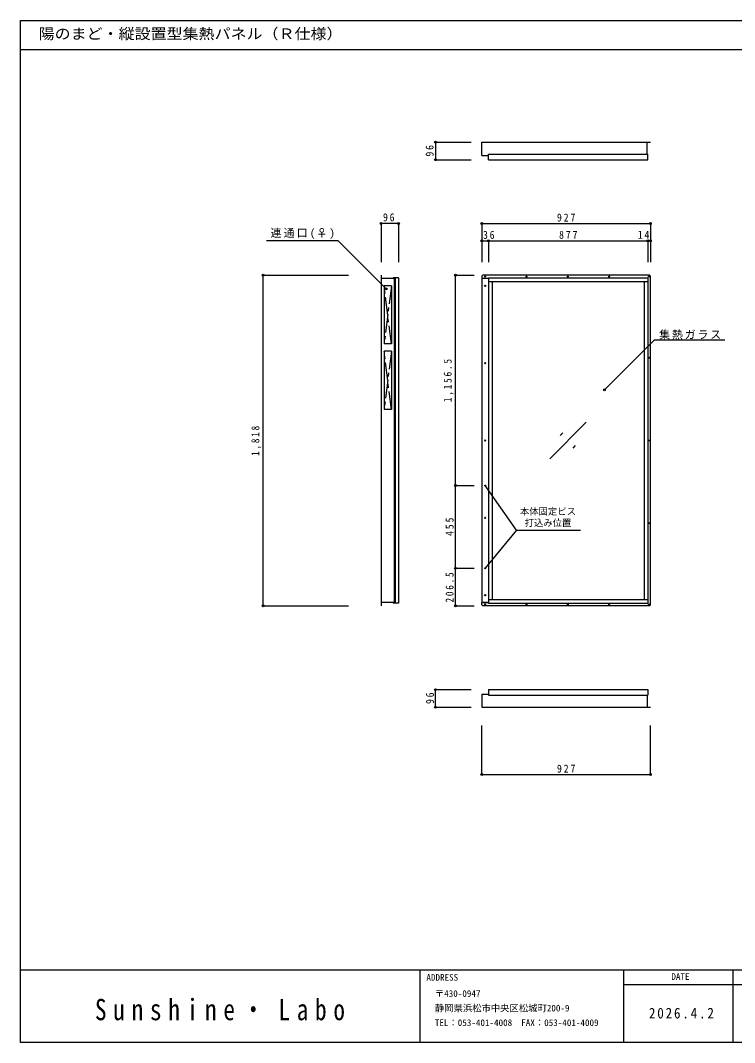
# Model space of a CAD drawing. Units: millimetres at full size, sheet at 1:20. Extents: x -8224 to 8256, y -8309 to 9191.
# Drawn here: x -8224 to -4295, y -8309 to -2689 of the extents above; entities that cross this region are included whole.
import ezdxf
from ezdxf.enums import TextEntityAlignment as Align

# ---------------------------------------------------------------- set-up
doc = ezdxf.new("R2010")
doc.units = ezdxf.units.MM
doc.header["$LTSCALE"] = 20
doc.header["$PDMODE"] = 32
doc.header["$PDSIZE"] = 10
doc.linetypes.add('CHAIN1', pattern=[8, 5, -1, 1, -1])
doc.layers.add('0-0', color=4, linetype='Continuous')
doc.styles.add('ＭＳ ゴシック', font='')
doc.styles.add('ＭＳ 明朝', font='')
doc.styles.get('ＭＳ ゴシック').set_extended_font_data('MS Gothic')
doc.styles.get('ＭＳ 明朝').set_extended_font_data('MS Mincho')

msp = doc.modelspace()

# ---------------------------------------------------------------- linework, layer by layer
at = {"layer": '0-0', "color": 5}
for p, q in [((-8224.26, -2848.94), (-144.26, -2848.94)), ((-8224.26, -7908.94), (-144.26, -7908.94)), ((-144.26, -8308.94), (-8224.26, -8308.94))]:
    msp.add_line(p, q, dxfattribs=at)
at = {"layer": '0-0'}
for p, q in [((-5940.8, -3357.91), (-5940.8, -3454.91)), ((-5940.8, -3357.91), (-5744.61, -3357.91)), ((-5940.8, -3454.91), (-5744.61, -3454.91)), ((-6143.53, -3805.35), (-6240.53, -3805.35)), ((-6240.53, -3805.35), (-6240.53, -4017.41)), ((-6143.53, -3805.35), (-6143.53, -4017.41)), ((-5685.53, -3805.35), (-5685.53, -4017.41)), ((-5685.53, -3805.35), (-4758.53, -3805.35)), ((-5685.53, -3805.35), (-5685.53, -4017.41)), ((-4758.53, -3805.35), (-4758.53, -4017.41)), ((-5685.53, -3900.33), (-5649.53, -3900.33)), ((-5685.53, -3900.33), (-5685.53, -4017.41)), ((-5649.53, -3900.33), (-5649.53, -4017.41)), ((-5649.53, -3900.33), (-4772.53, -3900.33)), ((-5649.53, -3900.33), (-5649.53, -4017.41)), ((-4772.53, -3900.33), (-4772.53, -4017.41)), ((-4772.53, -3900.33), (-4758.53, -3900.33)), ((-4758.53, -3900.33), (-4758.53, -4017.41)), ((-6888.75, -5907.63), (-6888.75, -4089.63)), ((-6888.75, -4089.63), (-6418.85, -4089.63)), ((-5830.52, -5246.13), (-5830.52, -4089.63)), ((-5830.52, -4089.63), (-5727.94, -4089.63)), ((-5680.53, -4089.63), (-5685.53, -4094.63)), ((-5685.53, -4094.63), (-5685.53, -4107.63)), ((-4763.53, -4089.63), (-5680.53, -4089.63)), ((-4763.53, -4089.63), (-4758.53, -4094.63)), ((-4758.53, -5902.63), (-4758.53, -4094.63)), ((-5312.53, -5098.63), (-5112.53, -4898.63)), ((-5254.96, -4970.35), (-5240.81, -4956.21)), ((-5184.24, -5041.06), (-5170.1, -5026.92)), ((-5830.52, -5701.13), (-5830.52, -5246.13)), ((-5830.52, -5246.13), (-5727.94, -5246.13)), ((-5494.74, -5492.28), (-5667.53, -5246.13)), ((-5494.74, -5492.28), (-5667.53, -5701.13)), ((-5494.74, -5492.28), (-5143.9, -5492.28)), ((-5830.52, -5907.63), (-5830.52, -5701.13)), ((-5830.52, -5701.13), (-5727.94, -5701.13)), ((-5685.53, -5902.63), (-5685.53, -5889.63)), ((-6888.75, -5907.63), (-6418.85, -5907.63)), ((-5830.52, -5907.63), (-5727.94, -5907.63)), ((-5685.53, -5902.63), (-5680.53, -5907.63)), ((-4763.53, -5907.63), (-5680.53, -5907.63)), ((-4763.53, -5907.63), (-4758.53, -5902.63)), ((-5940.8, -6368.55), (-5744.61, -6368.55)), ((-5940.8, -6465.55), (-5940.8, -6368.55)), ((-5940.8, -6465.55), (-5744.61, -6465.55)), ((-5685.53, -6835.25), (-5685.53, -6565.52)), ((-5685.53, -6835.25), (-5685.53, -6565.52)), ((-4758.53, -6835.25), (-4758.53, -6565.52)), ((-5685.53, -6835.25), (-4758.53, -6835.25))]:
    msp.add_line(p, q, dxfattribs=at)
at = {"layer": '0-0', "color": 7}
for p, q in [((-5685.53, -3358.41), (-4758.53, -3358.41)), ((-5685.53, -3358.91), (-4758.53, -3358.91)), ((-4776.53, -3424.91), (-4776.53, -3358.91)), ((-4758.53, -3358.91), (-4758.53, -3357.91)), ((-4772.53, -3454.91), (-4772.53, -3424.91)), ((-5685.53, -3430.91), (-5649.53, -3430.91)), ((-5649.53, -3454.91), (-4772.53, -3454.91)), ((-6240.53, -4089.63), (-6240.53, -5907.63)), ((-6239.53, -4089.63), (-6240.53, -4089.63)), ((-6240.03, -4089.63), (-6240.03, -5907.63)), ((-6239.53, -4089.63), (-6239.53, -4107.63)), ((-6168.03, -4108.13), (-6240.03, -4108.13)), ((-6163.53, -4107.63), (-6239.53, -4107.63)), ((-6143.53, -4103.63), (-6173.53, -4103.63)), ((-6173.53, -4103.63), (-6173.53, -4105.63)), ((-6163.53, -4105.63), (-6173.53, -4105.63)), ((-6168.03, -4108.13), (-6168.03, -5889.13)), ((-6167.53, -4107.63), (-6167.53, -5889.63)), ((-6163.53, -4105.63), (-6163.53, -5891.63)), ((-6143.53, -4103.63), (-6143.53, -5893.63)), ((-5685.53, -4107.63), (-5685.53, -5889.63)), ((-5649.53, -4107.63), (-5685.53, -4107.63)), ((-5649.53, -4103.63), (-5649.53, -5893.63)), ((-5649.53, -4103.63), (-4772.53, -4103.63)), ((-5649.53, -4123.63), (-4772.53, -4123.63)), ((-5629.53, -4123.63), (-5629.53, -5873.63)), ((-4792.53, -4123.63), (-4792.53, -5873.63)), ((-4772.53, -4103.63), (-4772.53, -5893.63)), ((-6168.03, -5889.13), (-6240.03, -5889.13)), ((-6143.53, -5893.63), (-6173.53, -5893.63)), ((-5649.53, -5873.63), (-4772.53, -5873.63)), ((-5649.53, -5893.63), (-4772.53, -5893.63)), ((-6239.53, -5907.63), (-6240.53, -5907.63)), ((-5685.53, -6392.55), (-5685.53, -6465.55)), ((-5685.53, -6392.55), (-5649.53, -6392.55)), ((-5649.53, -6368.55), (-4772.53, -6368.55)), ((-4776.53, -6398.55), (-4776.53, -6464.55)), ((-4772.53, -6368.55), (-4772.53, -6398.55)), ((-5685.53, -6464.55), (-4758.53, -6464.55)), ((-5685.53, -6465.05), (-4758.53, -6465.05)), ((-5685.53, -6465.55), (-4758.53, -6465.55)), ((-4758.53, -6464.55), (-4758.53, -6465.55))]:
    msp.add_line(p, q, dxfattribs=at)
at = {"layer": '0-0', "linetype": 'CHAIN1'}
for p, q in [((-6183.53, -4147.63), (-6223.53, -4467.63)), ((-6183.53, -4467.63), (-6223.53, -4147.63)), ((-6183.53, -4507.63), (-6223.53, -4827.63)), ((-6183.53, -4827.63), (-6223.53, -4507.63))]:
    msp.add_line(p, q, dxfattribs=at)
at = {"layer": '0-0', "color": 2}
for p, q in [((-6024.26, -8308.94), (-6024.26, -7908.94)), ((-4904.26, -8308.94), (-4904.26, -7908.94)), ((-4304.26, -7908.94), (-4304.26, -8308.94)), ((-4904.26, -7988.94), (-4044.26, -7988.94))]:
    msp.add_line(p, q, dxfattribs=at)
at = {"layer": '0-0', "color": 5}
msp.add_lwpolyline([(-8224.26, -8308.94), (-8224.26, -2688.94), (-144.26, -2688.94)], dxfattribs=at)
at = {"layer": '0-0', "color": 7}
for points in [[(-5685.53, -3430.91), (-5685.53, -3357.91), (-4758.53, -3357.91)], [(-5649.53, -3454.91), (-5649.53, -3424.91), (-4772.53, -3424.91)], [(-6183.53, -4147.63), (-6223.53, -4147.63), (-6223.53, -4467.63)], [(-6183.53, -4147.63), (-6183.53, -4467.63), (-6223.53, -4467.63)], [(-6183.53, -4507.63), (-6223.53, -4507.63), (-6223.53, -4827.63)], [(-6183.53, -4507.63), (-6183.53, -4827.63), (-6223.53, -4827.63)], [(-6163.53, -5889.63), (-6239.53, -5889.63), (-6239.53, -5907.63)], [(-6163.53, -5891.63), (-6173.53, -5891.63), (-6173.53, -5893.63)], [(-5649.53, -6368.55), (-5649.53, -6398.55), (-4772.53, -6398.55)]]:
    msp.add_lwpolyline(points, dxfattribs=at)
at = {"layer": '0-0'}
for points in [[(-6211.33, -4165.36), (-6476.01, -3900.68), (-6869.7, -3900.68)], [(-5010.38, -4719.74), (-4736.48, -4445.84), (-4349.4, -4445.84)]]:
    msp.add_lwpolyline(points, dxfattribs=at)
at = {"layer": '0-0', "color": 7}
msp.add_lwpolyline([(-5679.01, -5889.63), (-5649.53, -5889.63), (-5685.53, -5889.63)], close=True, dxfattribs=at)
at = {"layer": '0-0'}
for centre in [(-5667.53, -4097.63), (-5440.03, -4097.63), (-5212.53, -4097.63), (-4985.03, -4097.63), (-4766.53, -4097.63), (-4766.53, -4543.63), (-4766.53, -4998.63), (-4766.53, -5453.63), (-5667.53, -5899.63), (-5440.03, -5899.63), (-5212.53, -5899.63), (-4985.03, -5899.63), (-4766.53, -5899.63)]:
    msp.add_circle(centre, 2.5, dxfattribs=at)
at = {"layer": '0-0', "color": 7}
for centre in [(-5667.53, -4148.63), (-5667.53, -4573.63), (-5667.53, -4998.63), (-5667.53, -5423.63), (-5667.53, -5848.63)]:
    msp.add_circle(centre, 3.5, dxfattribs=at)
at = {"layer": '0-0', "color": 6}
for centre in [(-5667.53, -5246.13), (-5667.53, -5701.13)]:
    msp.add_circle(centre, 2.5, dxfattribs=at)
at = {"layer": '0-0', "color": 5}
for p in [(-5940.8, -3357.91), (-5940.8, -3454.91), (-6240.53, -3805.35), (-6143.53, -3805.35), (-5685.53, -3805.35), (-4758.53, -3805.35), (-5685.53, -3900.33), (-5649.53, -3900.33), (-4772.53, -3900.33), (-4758.53, -3900.33), (-6888.75, -4089.63), (-5830.52, -4089.63), (-6211.33, -4165.36), (-5010.38, -4719.74), (-5830.52, -5246.13), (-5830.52, -5701.13), (-6888.75, -5907.63), (-5830.52, -5907.63), (-5940.8, -6368.55), (-5940.8, -6465.55), (-5685.53, -6835.25), (-4758.53, -6835.25)]:
    msp.add_point(p, dxfattribs=at)

# ---------------------------------------------------------------- texts
at = {"layer": '0-0', "color": 7, "style": 'ＭＳ ゴシック', "width": 1.1}
msp.add_text('陽のまど・縦設置型集熱パネル（Ｒ仕様）', height=58.65, dxfattribs=at).set_placement((-8124.26, -2808.94), align=Align.BOTTOM_LEFT)
at = {"layer": '0-0', "style": 'ＭＳ ゴシック'}
for s, p in [('本体固定ビス', (-5476.18, -5418.14)), ('打込み位置', (-5450.14, -5480.64)), ('ADDRESS', (-5990.71, -7979.96)), ('DATE', (-4642.92, -7975.19)), ('〒430-0947', (-5944.26, -8068.94)), ('静岡県浜松市中央区松城町200-9', (-5944.26, -8148.94)), ('TEL：053-401-4008  FAX：053-401-4009', (-5944.26, -8228.94))]:
    msp.add_text(s, height=36.66, dxfattribs=at).set_placement(p, align=Align.BOTTOM_LEFT)
at = {"layer": '0-0', "color": 7, "char_height": 43.99, "attachment_point": 7, "rotation": 90, "style": 'ＭＳ ゴシック'}
for s, insert in [('\\T1.36;\\W0.9;96', (-5950.57, -3437.43)), ('\\T1.39;\\W0.85;1,156.5', (-5840.52, -4787.88)), ('\\T1.38;\\W0.85;1,818', (-6898.75, -5083.63)), ('\\T1.38;\\W0.9;455', (-5840.52, -5523.63)), ('\\T1.38;\\W0.85;206.5', (-5840.52, -5889.38)), ('\\T1.36;\\W0.9;96', (-5948.82, -6447.62))]:
    msp.add_mtext(s, dxfattribs=dict(at, insert=insert))
at = {"layer": '0-0', "color": 7, "attachment_point": 7, "style": 'ＭＳ ゴシック'}
for s, insert, char_height in [('\\T1.36;\\W0.9;96', (-6229.69, -3793.91), 43.99), ('\\T1.38;\\W0.9;927', (-5272.53, -3795.35), 43.99), ('\\T1.2;連通口(♀)', (-6848.07, -3890.91), 43.99), ('\\T1.36;\\W0.9;36', (-5679.56, -3890.47), 43.99), ('\\T1.38;\\W0.9;877', (-5261.03, -3890.33), 43.99), ('\\T1.36;\\W0.9;14', (-4827.62, -3888.95), 43.99), ('\\T1.17;集熱ガラス', (-4710.28, -4443.46), 43.99), ('\\T1.38;\\W0.9;927', (-5272.53, -6825.25), 43.99), ('\\T1.28;\\W0.9;2026.4.2', (-4766.56, -8177.27), 58.65)]:
    msp.add_mtext(s, dxfattribs=dict(at, insert=insert, char_height=char_height))
at = {"layer": '0-0', "color": 2, "insert": (-7814.2, -8188.3), "char_height": 117.3, "attachment_point": 7, "style": 'ＭＳ 明朝'}
msp.add_mtext('\\T1.58;\\W0.8;Sunshine・Labo', dxfattribs=at)

doc.saveas('drawing.dxf')
